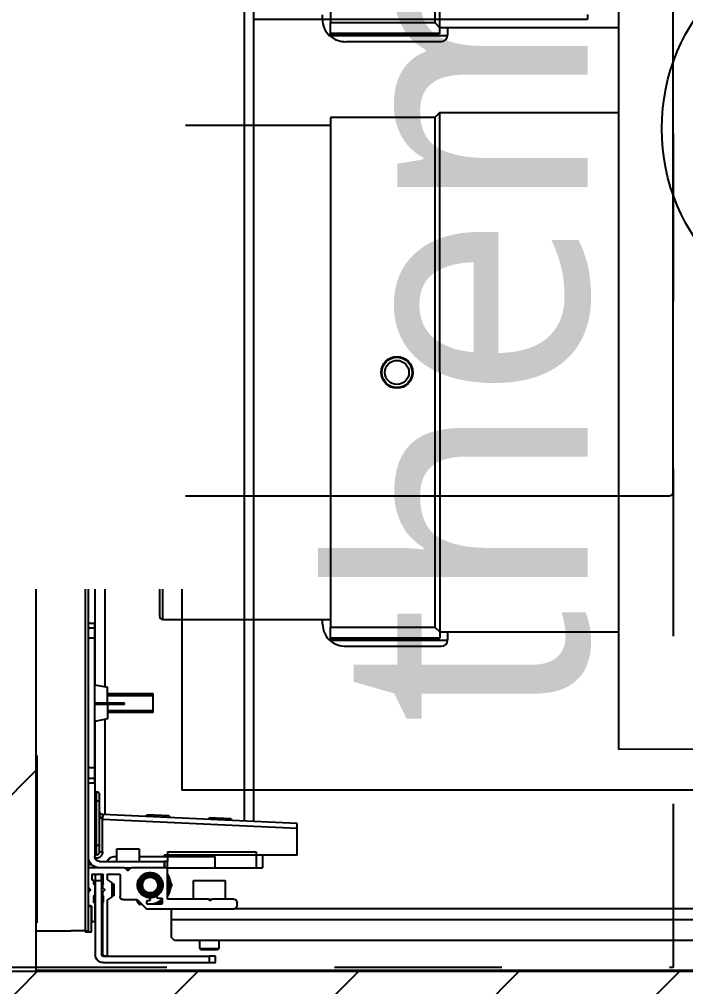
# Model space of a CAD drawing. Header units: centimetres. Extents: x 2191 to 12545, y -680 to 18662.
# Drawn here: x 9705.61 to 9726.66, y 4299.82 to 4330.38 of the extents above; entities that cross this region are included whole.
import ezdxf

# ---------------------------------------------------------------- set-up
doc = ezdxf.new("R2010")
doc.units = ezdxf.units.CM
doc.linetypes.add('Style de ligne -1', pattern=[0.41664, 0.20828, -0.20836])
doc.linetypes.add('VW-01', pattern=[0.41656, 0.20828, -0.20828])
for name, color, linetype in [('B Aménagement intérieur', 252, 'Continuous'), ('B Faux plafonds', 252, 'Continuous'), ('B Faux plafonds_Hatch', 252, 'Continuous'), ('B GÈnÈral_Hatch', 252, 'Continuous'), ('B Général', 252, 'Continuous'), ('C ANNOTATIONS-prestations', 252, 'Continuous'), ('MTI900_Alu', 252, 'Continuous'), ('prlm-CHAUFF', 4, 'Continuous'), ('prlm-VMC', 93, 'Continuous')]:
    doc.layers.add(name, color=color, linetype=linetype)
doc.styles.add('prlm-chauff', font='trebucbi.ttf', dxfattribs={"height": 18})
doc.styles.add('prlm-vmc', font='pala.ttf', dxfattribs={"height": 14})

# ---------------------------------------------------------------- blocks, each defined once
blk = doc.blocks.new('B 70.200_wc-2')
at = {"layer": 'B Général', "linetype": 'Continuous'}
for p, q in [((-25, -20.1), (-25, 0)), ((-24.9, 0.1), (24.9, 0.1))]:
    blk.add_line(p, q, dxfattribs=at)
at = {"layer": 'B Général', "linetype": 'Continuous', "flags": 128}
blk.add_lwpolyline([(-25, -20.1), (-24.9, -20.6), (-24.75, -20.9), (-24.55, -21.2), (-24.3, -21.45), (-23.9, -21.7), (-23.4, -21.85), (-23.15, -21.9), (23.25, -21.9), (23.55, -21.85), (23.9, -21.7), (24.2, -21.5), (24.45, -21.3), (24.65, -21.05), (24.8, -20.75), (24.9, -20.5), (24.95, -20.3), (25, -20.1)], dxfattribs=at)
at = {"layer": 'B Général', "linetype": 'Continuous'}
blk.add_arc((-24.9, 0), 0.1, 90, 180, dxfattribs=at)
blk = doc.blocks.new('B 70.Groupe-2-1')
at = {"layer": 'B Général', "linetype": 'Style de ligne -1', "ltscale": 25.4, "flags": 128}
blk.add_lwpolyline([(-35.4, 7.6), (35.6, 7.6), (35.6, -32.4), (-35.4, -32.4)], close=True, dxfattribs=at)
at = {"layer": 'B Général', "xscale": -1, "rotation": 270}
blk.add_blockref('B 70.200_wc-2', (35.5, 7.5), dxfattribs=at)
blk = doc.blocks.new('B 70.WC-plan-PMR')
at = {"layer": 'B Général'}
blk.add_blockref('B 70.Groupe-2-1', (0, 0), dxfattribs=at)
blk = doc.blocks.new('B 70.T2 S105 (2D)')
at = {"layer": 'B Faux plafonds_Hatch', "linetype": 'Continuous'}
h = blk.add_hatch(dxfattribs=at)
h.set_pattern_fill('F_P__SOFFITE', color=256, style=0, pattern_type=2)
h.set_pattern_definition([(45, (0, 0.2205), (-3.52778, 3.30729), [])])
h.paths.add_polyline_path([(131.913, -198.441), (278.41, -198.441), (278.41, -291.441), (11.734, -291.53), (11.734, -291.524), (4.579, -291.524), (4.579, -224.523), (-60.421, -224.523), (-60.421, -134.523), (4.594, -134.523), (4.594, -27.466), (131.734, -27.466)])
at = {"layer": 'B Faux plafonds', "linetype": 'VW-01', "ltscale": 25.4, "flags": 128}
blk.add_lwpolyline([(131.913, -198.441), (278.41, -198.441), (278.41, -291.441), (11.734, -291.53), (11.734, -291.524), (4.579, -291.524), (4.579, -224.523), (-60.421, -224.523), (-60.421, -134.523), (4.594, -134.523), (4.594, -27.466), (131.734, -27.466)], close=True, dxfattribs=at)
at = {"layer": 'B Général'}
blk.add_blockref('B 70.WC-plan-PMR', (262.91, -259.013), dxfattribs=at)
blk = doc.blocks.new('B 70.G 100_80')
at = {"layer": 'B Général', "linetype": 'Continuous'}
blk.add_line((48.52, 43.75), (48.52, -43.75), dxfattribs=at)
at = {"layer": 'B Général', "linetype": 'Continuous', "flags": 128}
blk.add_lwpolyline([(9.5, -45), (9.5, 45), (48.52, 45), (48.52, -45)], close=True, dxfattribs=at)
at = {"layer": 'C ANNOTATIONS-prestations'}
for p, q in [((43.05, 44.75), (42.85, 44.75)), ((42.85, 44.75), (42.85, 44.55)), ((46.4, 44.75), (43.05, 44.75)), ((43.05, 44.55), (43.05, 44.75)), ((42.75, 44.3), (42.8, 44.35)), ((42.8, 44.35), (43.3, 44.35)), ((42.85, 44.55), (43.05, 44.55)), ((46.4, 44.55), (43.05, 44.55)), ((43.3, 44.35), (43.35, 44.3)), ((46.27, 44.52), (46.27, 42.791)), ((46.32, 44.55), (46.3, 44.55)), ((46.42, 42.855), (46.42, 44.45)), ((46.45, 42.15), (46.45, 44.5)), ((46.65, 42.15), (46.65, 44.5)), ((13.65, 44.05), (44.15, 44.05)), ((43.35, 44.3), (42.75, 44.3)), ((42.75, 44.05), (42.75, 44.3)), ((43.35, 44.3), (43.35, 44.05)), ((44.15, 44.05), (44.25, 43.95)), ((44.25, 43.4), (44.25, 43.95)), ((46.97, 43.78), (46.77, 43.78)), ((46.77, 43.78), (46.77, 42.98)), ((46.87, 43.75), (46.87, -43.75)), ((46.97, 43.75), (46.87, 43.75)), ((46.97, 43.75), (46.97, 43.78)), ((46.97, -43.75), (46.97, 43.75)), ((46.97, 43.75), (47.42, 43.75)), ((48.52, 43.75), (47.42, 43.75)), ((13.55, 43.4), (44.25, 43.4)), ((44.25, 43.05), (44.25, 43.4)), ((46.65, 43.42), (46.65, 42.885)), ((46.74, 43.45), (46.68, 43.45)), ((46.77, 42.98), (46.77, 43.42)), ((15.5, 43.05), (42.27, 43.05)), ((42.17, 42.95), (42.17, 42.85)), ((45.028, 43.05), (42.27, 43.05)), ((44.566, 42.9), (44.54, 42.854)), ((44.54, 42.74), (44.54, 42.87)), ((44.57, 42.9), (44.99, 42.9)), ((44.99, 42.79), (44.95, 42.79)), ((45.02, 42.87), (45.02, 42.82)), ((45.321, 42.769), (45.049, 43.041)), ((45.27, 42.906), (45.184, 42.906)), ((45.328, 42.806), (45.27, 42.906)), ((46.4, 42.653), (46.4, 42.827)), ((46.7, 42.826), (46.7, 42.654)), ((46.77, 42.98), (46.87, 42.98)), ((46.84, 42.95), (46.8, 42.95)), ((42.27, 42.75), (42.958, 42.75)), ((42.55, 42.15), (42.55, 42.75)), ((43.082, 42.75), (42.958, 42.75)), ((42.979, 42.759), (42.999, 42.779)), ((43.041, 42.779), (43.061, 42.759)), ((43.082, 42.75), (44.34, 42.75)), ((43.55, 42.75), (43.55, 42.15)), ((44.37, 42.72), (44.37, 41.78)), ((44.68, 42.71), (44.57, 42.71)), ((44.71, 42.657), (44.71, 42.68)), ((44.92, 42.76), (44.92, 42.729)), ((45.77, 42.76), (45.342, 42.76)), ((45.87, 41.98), (45.87, 42.66)), ((46.07, 42.63), (46.09, 42.65)), ((46.07, 42.27), (46.07, 42.63)), ((46.07, 42.607), (46.12, 42.607)), ((46.09, 42.25), (46.09, 42.65)), ((46.09, 42.65), (46.12, 42.65)), ((46.12, 42.654), (46.12, 42.246)), ((46.257, 42.766), (46.133, 42.679)), ((46.371, 42.471), (46.42, 42.521)), ((46.4, 42.65), (46.45, 42.65)), ((46.4, 42.607), (46.45, 42.607)), ((46.42, 42.521), (46.42, 42.625)), ((46.65, 42.595), (46.65, 42.31)), ((46.661, 42.651), (46.7, 42.69)), ((46.661, 42.618), (46.661, 42.651)), ((46.821, 42.471), (46.87, 42.521)), ((46.835, 42.414), (46.835, 42.486)), ((44.278, 42.4), (44.22, 42.3)), ((44.22, 42.3), (44.278, 42.2)), ((46.07, 42.293), (46.12, 42.293)), ((46.09, 42.25), (46.07, 42.27)), ((46.12, 42.25), (46.09, 42.25)), ((46.133, 42.221), (46.257, 42.134)), ((46.42, 42.379), (46.371, 42.429)), ((46.4, 42.293), (46.45, 42.293)), ((46.4, 42.252), (46.4, 41.98)), ((46.45, 42.25), (46.4, 42.25)), ((46.42, 42.28), (46.42, 42.379)), ((46.661, 42.25), (46.661, 42.287)), ((46.7, 42.21), (46.661, 42.25)), ((46.7, 42.251), (46.7, 42.15)), ((46.87, 42.379), (46.821, 42.429)), ((43.55, 42.15), (42.55, 42.15)), ((45.114, 41.95), (44.726, 41.95)), ((46.24, 41.95), (45.9, 41.95)), ((46.27, 42.109), (46.27, 41.98)), ((46.72, 41.95), (46.43, 41.95)), ((46.65, 42.15), (46.45, 42.15)), ((46.45, 42.15), (46.45, 41.95)), ((46.65, 41.95), (46.65, 42.15)), ((46.7, 42.15), (46.72, 42.15)), ((46.75, 42.12), (46.75, 41.98)), ((41.57, 41.75), (41.37, 41.75)), ((41.37, 41.354), (41.37, 41.75)), ((42.87, 41.75), (41.57, 41.75)), ((41.57, 41.25), (41.57, 41.75)), ((44.37, 41.75), (42.87, 41.75)), ((42.87, 41.4), (42.87, 41.75)), ((44.4, 41.75), (44.37, 41.75)), ((44.37, 41.75), (44.37, 41.55)), ((44.4, 41.75), (45.508, 41.75)), ((44.47, 41.55), (44.47, 41.75)), ((45.732, 41.75), (45.508, 41.75)), ((45.529, 41.759), (45.599, 41.829)), ((45.641, 41.829), (45.711, 41.759)), ((45.732, 41.75), (46.84, 41.75)), ((46.87, 41.65), (46.765, 41.65)), ((46.87, 41.75), (46.84, 41.75)), ((40.27, 41.351), (44.47, 41.36)), ((40.27, 41.351), (40.27, 40.5)), ((44.37, 41.4), (42.87, 41.4)), ((44.37, 41.4), (44.37, 41.55)), ((44.37, 41.55), (44.47, 41.55)), ((44.37, 41.25), (44.37, 41.4)), ((45.27, 41.4), (44.37, 41.4)), ((46.52, 41.55), (44.47, 41.55)), ((44.47, 41.36), (44.472, 41.4)), ((45.27, 41.15), (45.27, 41.55)), ((45.97, 41.55), (45.97, 41.15)), ((46.067, 41.4), (45.97, 41.4)), ((46.67, 41.35), (46.62, 41.35)), ((46.62, 41.05), (46.62, 41.35)), ((46.67, 39.067), (46.67, 41.4)), ((44.37, 41.25), (41.57, 41.25)), ((45.97, 41.15), (45.27, 41.15)), ((46.42, 41.25), (46.42, 40.221)), ((46.52, 41.25), (46.42, 41.25)), ((46.52, 41.25), (46.52, 41.05)), ((46.52, 41.05), (46.52, 39.65)), ((46.52, 41.05), (46.62, 41.05)), ((46.62, 41.05), (46.67, 41.05)), ((46.62, 39.65), (46.62, 41.05)), ((46.42, 40.221), (40.27, 40.5)), ((40.27, 40.5), (40.27, 40.35)), ((40.27, 40.35), (46.413, 40.071)), ((41.65, 2.775), (41.65, 40.287)), ((41.95, 2.775), (41.95, 40.274)), ((42.354, 40.205), (42.357, 40.255)), ((42.354, 40.205), (43.056, 40.173)), ((43.058, 40.223), (43.056, 40.173)), ((44.316, 40.116), (44.319, 40.166)), ((44.316, 40.116), (45.018, 40.084)), ((45.02, 40.134), (45.018, 40.084)), ((46.35, 37.066), (46.35, 40.074)), ((46.413, 40.071), (46.42, 40.221)), ((46.413, 40.071), (46.425, 40.07)), ((46.425, 40.22), (46.42, 40.221)), ((46.52, 39.65), (46.52, 39.45)), ((46.52, 39.65), (46.62, 39.65)), ((46.67, 39.65), (46.62, 39.65)), ((46.62, 39.35), (46.62, 39.65)), ((46.62, 39.35), (46.67, 39.35)), ((46.65, 39.35), (46.65, 37.126)), ((46.87, 39.067), (46.67, 39.067)), ((46.67, 39.067), (46.67, 38.932)), ((46.67, 38.932), (46.67, 38.6)), ((46.67, 38.932), (46.87, 38.932)), ((46.67, 38.6), (46.67, 34.5)), ((46.67, 38.6), (46.87, 38.6)), ((46.27, 37.05), (46.67, 37.13)), ((46.27, 36.6), (46.27, 37.05)), ((44.82, 36.85), (44.82, 36.25)), ((44.82, 36.85), (46.27, 36.85)), ((46.27, 36.789), (44.82, 36.789)), ((45.725, 36.6), (45.725, 36.55)), ((45.725, 36.6), (45.861, 36.6)), ((45.725, 36.55), (45.861, 36.55)), ((45.861, 36.6), (45.861, 36.55)), ((45.861, 36.6), (46.67, 36.6)), ((45.861, 36.55), (46.67, 36.55)), ((46.27, 36.55), (46.27, 36.05)), ((46.27, 36.311), (44.82, 36.311)), ((46.27, 36.25), (44.82, 36.25)), ((46.67, 35.97), (46.27, 36.05)), ((46.35, 2.6), (46.35, 36.034)), ((46.65, 35.974), (46.65, 2.5)), ((46.67, 34.5), (46.87, 34.5)), ((46.67, 34.5), (46.67, 34.168)), ((46.87, 34.168), (46.67, 34.168)), ((46.67, 34.168), (46.67, 34.033)), ((46.67, 31.85), (46.67, 34.033)), ((46.67, 34.033), (46.87, 34.033)), ((46.67, 31.85), (46.67, 31.75)), ((46.87, 31.85), (46.67, 31.85)), ((46.67, 31.75), (46.87, 31.75)), ((46.85, 31.75), (46.85, 2.433)), ((31.1, 14.95), (41.65, 14.95))]:
    blk.add_line(p, q, dxfattribs=at)
at = {"layer": 'C ANNOTATIONS-prestations', "flags": 128}
for points in [[(46.4, 44.75, -0.198912), (46.577, 44.677, -0.198912), (46.65, 44.5)], [(46.27, 44.52, -0.198912), (46.279, 44.541, -0.198912), (46.3, 44.55)], [(46.32, 44.55, -0.198912), (46.391, 44.521, -0.198912), (46.42, 44.45)], [(46.4, 44.55, -0.198912), (46.435, 44.535, -0.198912), (46.45, 44.5)], [(46.65, 43.42, -0.198912), (46.659, 43.441, -0.198912), (46.68, 43.45)], [(46.74, 43.45, -0.198912), (46.761, 43.441, -0.198912), (46.77, 43.42)], [(42.17, 42.95, -0.198912), (42.199, 43.021, -0.198912), (42.27, 43.05)], [(42.27, 42.75, -0.198912), (42.199, 42.779, -0.198912), (42.17, 42.85)], [(42.999, 42.779, -0.198912), (43.02, 42.788, -0.198912), (43.041, 42.779)], [(44.54, 42.87, -0.198912), (44.549, 42.891, -0.198912), (44.57, 42.9)], [(44.54, 42.764, -0.104675), (44.761, 42.879, -0.104675), (45.009, 42.893)], [(44.54, 42.827, -0.02871), (44.603, 42.867, -0.02871), (44.67, 42.9)], [(44.92, 42.76, -0.198912), (44.929, 42.781, -0.198912), (44.95, 42.79)], [(44.99, 42.9, -0.198912), (45.011, 42.891, -0.198912), (45.02, 42.87)], [(45.02, 42.82, -0.198912), (45.011, 42.799, -0.198912), (44.99, 42.79)], [(45.028, 43.05, -0.098491), (45.039, 43.048, -0.098491), (45.049, 43.041)], [(45.207, 42.883, -0.041018), (45.298, 42.829, -0.041018), (45.379, 42.76)], [(46.27, 42.791, -0.120588), (46.267, 42.777, -0.120588), (46.257, 42.766)], [(46.4, 42.827, -0.155096), (46.406, 42.844, -0.155096), (46.42, 42.855)], [(46.675, 42.855, -0.17724), (46.657, 42.866, -0.17724), (46.65, 42.885)], [(46.675, 42.855, -0.17724), (46.693, 42.845, -0.17724), (46.7, 42.826)], [(46.8, 42.95, -0.198912), (46.779, 42.959, -0.198912), (46.77, 42.98)], [(46.84, 42.95, -0.198912), (46.861, 42.941, -0.198912), (46.87, 42.92)], [(42.979, 42.759, -0.098491), (42.969, 42.752, -0.098491), (42.958, 42.75)], [(43.082, 42.75, -0.098491), (43.071, 42.752, -0.098491), (43.061, 42.759)], [(44.37, 41.954, -0.14145), (44.27, 42.3, -0.14145), (44.37, 42.646)], [(44.37, 42.06, -0.103148), (44.32, 42.3, -0.103148), (44.37, 42.54)], [(44.34, 42.75, -0.198912), (44.361, 42.741, -0.198912), (44.37, 42.72)], [(44.948, 42.699, -0.366532), (45.318, 42.338, -0.366532), (45.023, 41.914, -0.366532), (44.556, 42.135, -0.366532), (44.697, 42.632)], [(44.57, 42.71, -0.198912), (44.549, 42.719, -0.198912), (44.54, 42.74)], [(44.68, 42.71, -0.198912), (44.701, 42.701, -0.198912), (44.71, 42.68)], [(44.697, 42.632, -0.082935), (44.817, 42.687, -0.082935), (44.948, 42.699)], [(44.71, 42.657, -0.122946), (44.706, 42.643, -0.122946), (44.697, 42.632)], [(44.948, 42.699, -0.189855), (44.928, 42.709, -0.189855), (44.92, 42.729)], [(45.342, 42.76, -0.098491), (45.331, 42.762, -0.098491), (45.321, 42.769)], [(45.77, 42.76, -0.198912), (45.841, 42.731, -0.198912), (45.87, 42.66)], [(46.12, 42.654, -0.120588), (46.123, 42.668, -0.120588), (46.133, 42.679)], [(46.42, 42.625, -0.155096), (46.406, 42.636, -0.155096), (46.4, 42.653)], [(46.661, 42.651, -0.013224), (46.655, 42.65, -0.013224), (46.65, 42.65)], [(46.65, 42.595, -0.17724), (46.657, 42.614, -0.17724), (46.675, 42.625)], [(46.7, 42.654, -0.17724), (46.693, 42.635, -0.17724), (46.675, 42.625)], [(46.133, 42.221, -0.120588), (46.123, 42.232, -0.120588), (46.12, 42.246)], [(46.371, 42.429, -0.198912), (46.362, 42.45, -0.198912), (46.371, 42.471)], [(46.4, 42.252, -0.155096), (46.406, 42.269, -0.155096), (46.42, 42.28)], [(46.675, 42.28, -0.17724), (46.657, 42.291, -0.17724), (46.65, 42.31)], [(46.65, 42.25, -0.013224), (46.655, 42.25, -0.013224), (46.661, 42.25)], [(46.675, 42.28, -0.17724), (46.693, 42.27, -0.17724), (46.7, 42.251)], [(46.821, 42.429, -0.198912), (46.812, 42.45, -0.198912), (46.821, 42.471)], [(45.9, 41.95, -0.198912), (45.879, 41.959, -0.198912), (45.87, 41.98)], [(46.27, 41.98, -0.198912), (46.261, 41.959, -0.198912), (46.24, 41.95)], [(46.257, 42.134, -0.120588), (46.267, 42.123, -0.120588), (46.27, 42.109)], [(46.43, 41.95, -0.198912), (46.409, 41.959, -0.198912), (46.4, 41.98)], [(46.72, 42.15, -0.198912), (46.741, 42.141, -0.198912), (46.75, 42.12)], [(46.75, 41.98, -0.198912), (46.741, 41.959, -0.198912), (46.72, 41.95)], [(44.4, 41.75, -0.198912), (44.379, 41.759, -0.198912), (44.37, 41.78)], [(45.529, 41.759, -0.098491), (45.519, 41.752, -0.098491), (45.508, 41.75)], [(45.599, 41.829, -0.198912), (45.62, 41.838, -0.198912), (45.641, 41.829)], [(45.732, 41.75, -0.098491), (45.721, 41.752, -0.098491), (45.711, 41.759)], [(46.52, 41.75, -0.198912), (46.767, 41.648, -0.198912), (46.87, 41.4)], [(46.87, 41.78, -0.198912), (46.861, 41.759, -0.198912), (46.84, 41.75)], [(46.22, 41.472, -0.109774), (46.151, 41.419, -0.109774), (46.067, 41.4)], [(46.22, 41.472, -0.028434), (46.259, 41.513, -0.028434), (46.302, 41.55)], [(46.42, 41.25, -0.227222), (46.495, 41.406, -0.227222), (46.663, 41.445)], [(46.52, 41.55, -0.198912), (46.626, 41.506, -0.198912), (46.67, 41.4)], [(46.52, 41.25, -0.198912), (46.549, 41.321, -0.198912), (46.62, 41.35)], [(46.425, 40.07, -0.193016), (46.492, 40.04, -0.193016), (46.52, 39.97)], [(46.62, 39.35, -0.198912), (46.549, 39.379, -0.198912), (46.52, 39.45)]]:
    blk.add_lwpolyline(points, format="xyb", dxfattribs=at)
at = {"layer": 'C ANNOTATIONS-prestations'}
for radius in [0.35, 0.3, 0.25]:
    blk.add_circle((44.92, 42.3), radius, dxfattribs=at)
for points, knots in [([(46.425, 40.07), (46.424, 40.07), (46.424, 40.071), (46.424, 40.072), (46.423, 40.074), (46.422, 40.083), (46.422, 40.103), (46.422, 40.13), (46.423, 40.182), (46.424, 40.218), (46.424, 40.219), (46.425, 40.22)], [0, 0, 0, 1, 2, 3, 4, 5, 6, 7, 8, 8, 9, 9, 9]), ([(46.425, 40.22), (46.425, 40.22), (46.437, 40.218), (46.454, 40.206), (46.467, 40.191), (46.48, 40.171), (46.491, 40.146), (46.501, 40.117), (46.513, 40.068), (46.52, 40.004), (46.52, 39.975), (46.52, 39.972), (46.52, 39.97)], [0, 0, 0, 1, 2, 3, 4, 5, 6, 7, 8, 9, 9, 10, 10, 10])]:
    blk.add_open_spline(points, degree=2, knots=knots, dxfattribs=at)
blk = doc.blocks.new('xi.thema+')
at = {"layer": 'prlm-CHAUFF', "color": 0}
blk.add_lwpolyline([(-20.9, 0), (-20.9, 34.4), (20.9, 34.4), (20.9, 0)], close=True, dxfattribs=at)
blk.add_circle((0, 13), 6.25, dxfattribs=at)
at = {"layer": 'prlm-CHAUFF', "color": 0, "insert": (0, 25.539), "char_height": 8, "width": 7.19706, "attachment_point": 5, "style": 'prlm-chauff'}
blk.add_mtext('thema+', dxfattribs=at)
blk = doc.blocks.new('B 70.MTI900_Alu_390')
at = {"layer": 'MTI900_Alu', "color": 1, "linetype": 'Continuous'}
for p, q in [((-4.405, -0.415), (-4.405, -3.465)), ((-4.34, -0.405), (-4.34, -3.475)), ((-4.305, -0.6), (-4.305, -3.277)), ((-1.495, -2.16), (-1.495, -3.215)), ((-1.48, -2.16), (-1.495, -2.16)), ((-4.1351, -3.077), (-4.136, -3.497)), ((-4.1351, -3.077), (-4.05, -3.077)), ((-4.0221, -3.692), (-4.05, -3.077)), ((-4.05, -3.077), (-4.035, -3.077)), ((-4.035, -3.077), (-4.0071, -3.6913)), ((-4.175, -3.207), (-4.175, -3.187)), ((-4.1353, -3.187), (-4.175, -3.187)), ((-4.175, -3.337), (-4.175, -3.207)), ((-4.125, -3.207), (-4.175, -3.207)), ((-4.125, -3.487), (-4.125, -3.207)), ((-0.2775, -3.215), (-4.0287, -3.215)), ((-4.295, -3.267), (-4.285, -3.267)), ((-0.2775, -3.245), (-4.0274, -3.245)), ((-4.305, -3.5528), (-4.305, -3.277)), ((-4.275, -3.277), (-4.275, -3.3458)), ((-4.0205, -3.2854), (-4.0255, -3.2857)), ((-4.0205, -3.2854), (-4.0173, -3.3556)), ((-4.43, -3.325), (-4.435, -3.33)), ((-4.435, -3.33), (-4.435, -3.38)), ((-4.43, -3.385), (-4.43, -3.325)), ((-4.405, -3.325), (-4.43, -3.325)), ((-4.215, -3.305), (-4.275, -3.305)), ((-4.215, -3.405), (-4.215, -3.305)), ((-4.475, -3.355), (-4.475, -3.335)), ((-4.475, -3.335), (-4.455, -3.335)), ((-4.475, -3.69), (-4.475, -3.355)), ((-4.455, -3.355), (-4.475, -3.355)), ((-4.455, -3.335), (-4.455, -3.355)), ((-4.455, -3.69), (-4.455, -3.355)), ((-4.2759, -3.3479), (-4.2779, -3.3499)), ((-4.2779, -3.3541), (-4.2759, -3.3561)), ((-4.275, -3.3582), (-4.275, -3.3458)), ((-4.275, -3.3582), (-4.275, -3.484)), ((-4.175, -3.487), (-4.175, -3.337)), ((-4.14, -3.337), (-4.175, -3.337)), ((-4.14, -3.487), (-4.14, -3.337)), ((-4.0223, -3.3558), (-4.0173, -3.3556)), ((-4.435, -3.38), (-4.43, -3.385)), ((-4.43, -3.385), (-4.405, -3.385)), ((-4.275, -3.405), (-4.215, -3.405)), ((-4.405, -3.465), (-4.395, -3.475)), ((-4.34, -3.475), (-4.395, -3.475)), ((-4.305, -3.475), (-4.34, -3.475)), ((-4.24, -3.4778), (-4.23, -3.472)), ((-4.23, -3.472), (-4.22, -3.4778)), ((-4.0116, -3.4816), (-4.0166, -3.4819)), ((-4.0116, -3.4816), (-4.0084, -3.5518)), ((-4.29, -3.5066), (-4.2854, -3.504)), ((-4.29, -3.507), (-4.29, -3.549)), ((-4.274, -3.504), (-4.287, -3.504)), ((-4.272, -3.487), (-4.178, -3.487)), ((-4.271, -3.518), (-4.271, -3.507)), ((-4.175, -3.49), (-4.175, -3.487)), ((-4.175, -3.487), (-4.155, -3.487)), ((-4.175, -3.49), (-4.175, -3.6008)), ((-4.155, -3.497), (-4.175, -3.497)), ((-4.14, -3.487), (-4.155, -3.487)), ((-4.155, -3.487), (-4.155, -3.497)), ((-4.155, -3.702), (-4.155, -3.497)), ((-4.125, -3.487), (-4.14, -3.487)), ((-4.14, -3.577), (-4.14, -3.487)), ((-4.136, -3.497), (-4.14, -3.4972)), ((-4.276, -3.542), (-4.2729, -3.542)), ((-4.2657, -3.521), (-4.268, -3.521)), ((-4.195, -3.5614), (-4.195, -3.5226)), ((-3.685, -3.532), (-3.625, -3.532)), ((-3.685, -3.532), (-3.685, -3.677)), ((-3.6789, -3.677), (-3.6789, -3.532)), ((-3.6311, -3.677), (-3.6311, -3.532)), ((-3.625, -3.677), (-3.625, -3.532)), ((-4.2769, -3.5821), (-4.3041, -3.5549)), ((-4.2906, -3.577), (-4.2906, -3.5684)), ((-4.287, -3.552), (-4.282, -3.552)), ((-4.279, -3.549), (-4.279, -3.545)), ((-4.0134, -3.552), (-4.0084, -3.5518)), ((-4.2806, -3.5828), (-4.2906, -3.577)), ((-4.276, -3.627), (-4.276, -3.5842)), ((-4.1759, -3.6029), (-4.1829, -3.6099)), ((-4.175, -3.6232), (-4.175, -3.6008)), ((-4.115, -3.577), (-4.155, -3.577)), ((-4.115, -3.647), (-4.115, -3.577)), ((-4.1829, -3.6141), (-4.1759, -3.6211)), ((-4.175, -3.6232), (-4.175, -3.734)), ((-3.66, -3.6225), (-3.655, -3.6225)), ((-3.66, -3.6225), (-3.66, -3.6361)), ((-3.66, -3.6361), (-3.655, -3.6361)), ((-3.66, -3.6361), (-3.66, -3.717)), ((-3.655, -3.6225), (-3.655, -3.6361)), ((-3.655, -3.6361), (-3.655, -3.717)), ((-4.2766, -3.6757), (-4.2679, -3.6633)), ((-4.198, -3.637), (-4.266, -3.637)), ((-4.2654, -3.662), (-4.2246, -3.662)), ((-4.263, -3.657), (-4.265, -3.659)), ((-4.225, -3.659), (-4.265, -3.659)), ((-4.265, -3.659), (-4.265, -3.662)), ((-4.227, -3.657), (-4.263, -3.657)), ((-4.2607, -3.657), (-4.2607, -3.662)), ((-4.2293, -3.657), (-4.2293, -3.662)), ((-4.225, -3.659), (-4.227, -3.657)), ((-4.225, -3.662), (-4.225, -3.659)), ((-4.2221, -3.6633), (-4.2134, -3.6757)), ((-4.195, -3.674), (-4.195, -3.64)), ((-4.155, -3.647), (-4.115, -3.647)), ((-4.14, -3.6567), (-4.14, -3.647)), ((-4.455, -3.682), (-4.455, -3.68)), ((-4.452, -3.677), (-4.2791, -3.677)), ((-4.215, -3.695), (-4.45, -3.695)), ((-4.2855, -3.692), (-4.445, -3.692)), ((-4.2653, -3.69), (-4.2827, -3.69)), ((-4.265, -3.69), (-4.265, -3.695)), ((-4.2521, -3.692), (-4.2625, -3.692)), ((-4.2607, -3.69), (-4.2607, -3.695)), ((-4.2471, -3.6871), (-4.2521, -3.692)), ((-4.2379, -3.692), (-4.2429, -3.6871)), ((-4.228, -3.692), (-4.2379, -3.692)), ((-4.2293, -3.69), (-4.2293, -3.695)), ((-4.2252, -3.69), (-4.198, -3.69)), ((-4.225, -3.695), (-4.225, -3.69)), ((-4.215, -3.715), (-4.215, -3.695)), ((-4.215, -3.695), (-4.195, -3.695)), ((-4.2109, -3.677), (-4.198, -3.677)), ((-4.195, -3.722), (-4.195, -3.693)), ((-4.125, -3.692), (-4.0221, -3.692)), ((-4.125, -3.702), (-4.125, -3.692)), ((-4.0071, -3.6913), (-4.0221, -3.692)), ((-4.022, -3.6925), (-4.0221, -3.692)), ((-3.7066, -3.685), (-4.0074, -3.685)), ((-4.0071, -3.6913), (-4.007, -3.6925)), ((-3.705, -3.677), (-3.713, -3.717)), ((-3.66, -3.677), (-3.705, -3.677)), ((-3.655, -3.677), (-3.605, -3.677)), ((-3.597, -3.717), (-3.605, -3.677)), ((-0.26, -3.685), (-3.6034, -3.685)), ((-4.215, -3.715), (-4.45, -3.715)), ((-4.378, -3.747), (-4.378, -3.727)), ((-4.378, -3.727), (-4.298, -3.727)), ((-4.345, -3.724), (-4.345, -3.718)), ((-4.342, -3.715), (-4.2885, -3.715)), ((-4.298, -3.727), (-4.342, -3.727)), ((-4.298, -3.727), (-4.298, -3.737)), ((-4.2826, -3.72), (-4.2654, -3.72)), ((-4.2651, -3.7161), (-4.269, -3.72)), ((-4.2618, -3.7161), (-4.2651, -3.7161)), ((-4.2595, -3.715), (-4.231, -3.715)), ((-4.2249, -3.7161), (-4.2287, -3.7161)), ((-4.2251, -3.72), (-4.215, -3.72)), ((-4.221, -3.72), (-4.2249, -3.7161)), ((-4.195, -3.715), (-4.215, -3.715)), ((-4.215, -3.72), (-4.215, -3.722)), ((-4.212, -3.725), (-4.198, -3.725)), ((-4.165, -3.737), (-4.165, -3.7265)), ((-3.9067, -3.717), (-4.14, -3.717)), ((-4.135, -3.717), (-4.135, -3.712)), ((-4.105, -3.712), (-4.135, -3.712)), ((-4.125, -3.702), (-4.105, -3.702)), ((-4.105, -3.702), (-3.965, -3.702)), ((-4.105, -3.702), (-4.105, -3.712)), ((-4.105, -3.712), (-4.105, -3.717)), ((-3.965, -3.712), (-4.105, -3.712)), ((-3.965, -3.702), (-3.945, -3.702)), ((-3.965, -3.702), (-3.965, -3.712)), ((-3.965, -3.717), (-3.965, -3.712)), ((-3.935, -3.712), (-3.965, -3.712)), ((-3.935, -3.712), (-3.935, -3.717)), ((-3.935, -3.715), (-3.7126, -3.715)), ((-3.9067, -3.737), (-3.9067, -3.717)), ((-3.9067, -3.717), (-3.8932, -3.717)), ((-3.8932, -3.717), (-3.86, -3.717)), ((-3.8932, -3.717), (-3.8932, -3.737)), ((-3.86, -3.717), (-3.45, -3.717)), ((-3.86, -3.717), (-3.86, -3.737)), ((-3.5974, -3.715), (-0.25, -3.715)), ((-3.45, -3.717), (-3.45, -3.737)), ((-3.45, -3.717), (-3.4168, -3.717)), ((-3.4168, -3.737), (-3.4168, -3.717)), ((-3.4168, -3.717), (-3.4033, -3.717)), ((-3.185, -3.717), (-3.4033, -3.717)), ((-3.4033, -3.717), (-3.4033, -3.737)), ((-3.185, -3.717), (-3.175, -3.717)), ((-3.185, -3.737), (-3.185, -3.717)), ((-3.175, -3.717), (-3.175, -3.737)), ((-4.375, -3.747), (-4.378, -3.747)), ((-4.375, -3.737), (4.375, -3.737)), ((-4.375, -3.747), (-4.375, -3.737)), ((4.375, -3.747), (-4.375, -3.747)), ((-4.375, -3.747), (-4.375, -3.792)), ((-4.295, -3.734), (-4.295, -3.73)), ((-4.2471, -3.7321), (-4.2521, -3.737)), ((-4.2414, -3.7335), (-4.2486, -3.7335)), ((-4.2379, -3.737), (-4.2429, -3.7321)), ((-4.175, -3.737), (-4.175, -3.734)), ((-3.175, -3.735), (-0.2433, -3.735)), ((-4.375, -3.902), (-4.375, -3.792)), ((-4.375, -3.902), (4.375, -3.902))]:
    blk.add_line(p, q, dxfattribs=at)
for radius in [0.035, 0.03, 0.025]:
    blk.add_circle((-4.23, -3.542), radius, dxfattribs=at)
for centre, radius, start, end in [((-4.295, -3.277), 0.01, 90, 180), ((-4.285, -3.277), 0.01, 0, 90), ((-4.2758, -3.352), 0.003, 135, 225), ((-4.278, -3.3458), 0.003, 315, 0), ((-4.278, -3.3582), 0.003, 0, 45), ((-4.23, -3.542), 0.065, 57.7958, 122.2042), ((-4.23, -3.542), 0.06, 66.4435, 113.5565), ((-4.287, -3.507), 0.003, 90, 180), ((-4.23, -3.542), 0.06, 140.7035, 188.509), ((-4.23, -3.542), 0.065, 144.2242, 157.3801), ((-4.272, -3.484), 0.003, 180, 270), ((-4.274, -3.507), 0.003, 0, 90), ((-4.23, -3.542), 0.04, 184.0006, 146.0728), ((-4.178, -3.49), 0.003, 0, 90), ((-4.276, -3.545), 0.003, 90, 180), ((-4.2729, -3.545), 0.003, 4.0006, 90), ((-4.268, -3.518), 0.003, 180, 270), ((-4.23, -3.542), 0.04, 146.0728, 184.0006), ((-4.2657, -3.518), 0.003, 270, 326.0728), ((-4.302, -3.5528), 0.003, 180, 225), ((-4.287, -3.549), 0.003, 180, 270), ((-4.23, -3.542), 0.065, 206.162, 224.9525), ((-4.282, -3.549), 0.003, 270, 0), ((-4.279, -3.5842), 0.003, 0, 45), ((-4.178, -3.6008), 0.003, 315, 0), ((-4.266, -3.627), 0.01, 180, 270), ((-4.1808, -3.612), 0.003, 135, 225), ((-4.178, -3.6232), 0.003, 0, 45), ((-4.2654, -3.665), 0.003, 90, 145.008), ((-4.2246, -3.665), 0.003, 34.992, 90), ((-4.198, -3.64), 0.003, 0, 90), ((-4.16, -3.6567), 0.02, 309.8841, 0), ((-4.45, -3.69), 0.025, 180, 270), ((-4.452, -3.68), 0.003, 90, 180), ((-4.445, -3.682), 0.01, 180, 270), ((-4.45, -3.69), 0.005, 180, 270), ((-4.2827, -3.693), 0.003, 90, 160.5288), ((-4.2791, -3.674), 0.003, 270, 325.008), ((-4.2653, -3.693), 0.003, 19.4712, 90), ((-4.245, -3.6892), 0.003, 45, 135), ((-4.2252, -3.693), 0.003, 90, 160.5288), ((-4.2109, -3.674), 0.003, 214.992, 270), ((-4.198, -3.674), 0.003, 270, 0), ((-4.198, -3.693), 0.003, 0, 90), ((-4.1151, -3.7104), 0.05, 129.8841, 142.9139), ((-4.125, -3.712), 0.02, 90, 192.412), ((-3.997, -3.692), 0.01, 182.6026, 270), ((-4.342, -3.718), 0.003, 90, 180), ((-4.342, -3.724), 0.003, 180, 270), ((-4.298, -3.73), 0.003, 0, 90), ((-4.2885, -3.718), 0.003, 9.5941, 90), ((-4.2826, -3.717), 0.003, 189.5941, 270), ((-4.2654, -3.717), 0.003, 270, 350.4059), ((-4.275, -3.715), 0.01, 353.9388, 0), ((-4.2595, -3.718), 0.003, 90, 170.4059), ((-4.231, -3.718), 0.003, 9.5941, 90), ((-4.2251, -3.717), 0.003, 189.5941, 270), ((-4.215, -3.715), 0.01, 180, 186.0612), ((-4.212, -3.722), 0.003, 180, 270), ((-4.198, -3.722), 0.003, 270, 0), ((-4.14, -3.702), 0.035, 180, 270), ((-4.14, -3.702), 0.015, 180, 270), ((-4.125, -3.712), 0.01, 90, 180), ((-3.945, -3.712), 0.01, 0, 90), ((-4.292, -3.734), 0.003, 180, 270), ((-4.245, -3.7342), 0.003, 45, 135), ((-4.178, -3.734), 0.003, 270, 0)]:
    blk.add_arc(centre, radius, start, end, dxfattribs=at)
for centre, major_axis, ratio, start_param, end_param in [((-4.022, -3.6931), (0.015, 0.0007), 0.045361, 0, 1.568734), ((-3.997, -3.692), (0.025, 0), 0.4, 3.187016, 4.712389)]:
    blk.add_ellipse(centre, major_axis=major_axis, ratio=ratio, start_param=start_param, end_param=end_param, dxfattribs=at)
blk = doc.blocks.new('xi.uta-yzen-d')
at = {"layer": 'prlm-CHAUFF', "ltscale": 50}
for p, q in [((-36.4, 35.02), (-20.8, 35.02)), ((-36.4, 35.02), (-36.4, 29.72)), ((-20.9, 35.12), (-36.3, 35.12)), ((-20.8, 29.72), (-20.8, 35.02)), ((-36.55, 29.97), (-36.4, 29.97)), ((-17.45, 29.97), (-17.3, 29.97)), ((-37.056, 29.72), (-36.65, 29.72)), ((-37.056, 29.72), (-37.056, 26.02)), ((-37, 29.72), (-37, 26.27)), ((-36.98, 29.72), (-36.98, 26.27)), ((-20.55, 29.72), (-36.65, 29.72)), ((-36.65, 29.72), (-36.65, 26.42)), ((-20.55, 26.42), (-20.55, 29.72)), ((-17.956, 29.72), (-17.55, 29.72)), ((-17.956, 29.72), (-17.956, 26.02)), ((-17.9, 29.72), (-17.9, 26.27)), ((-17.88, 29.72), (-17.88, 26.27)), ((-1.45, 29.72), (-17.55, 29.72)), ((-17.55, 29.72), (-17.55, 26.42)), ((-37.25, 29.216), (-37.25, 26.22)), ((-18.15, 29.216), (-18.15, 26.22)), ((-37, 28.42), (-36.98, 28.42)), ((-17.9, 28.42), (-17.88, 28.42)), ((-36.98, 28.07), (-37, 28.07)), ((-17.88, 28.07), (-17.9, 28.07)), ((-37, 27.693), (-36.98, 27.693)), ((-17.9, 27.693), (-17.88, 27.693)), ((-36.98, 27.343), (-37, 27.343)), ((-37, 27.293), (-36.98, 27.293)), ((-17.88, 27.343), (-17.9, 27.343)), ((-17.9, 27.293), (-17.88, 27.293)), ((-36.98, 27.193), (-37, 27.193)), ((-17.88, 27.193), (-17.9, 27.193)), ((-36.65, 26.42), (-36.8, 26.27)), ((-20.55, 26.42), (-36.65, 26.42)), ((-20.4, 26.27), (-20.55, 26.42)), ((-17.55, 26.42), (-17.7, 26.27)), ((-1.45, 26.42), (-17.55, 26.42)), ((-36.8, 26.02), (-37.05, 26.02)), ((-36.98, 26.27), (-37, 26.27)), ((-36.8, 26.27), (-36.98, 26.27)), ((-20.4, 26.27), (-36.8, 26.27)), ((-36.8, 26.27), (-36.8, 20.62)), ((-20.4, 20.62), (-20.4, 26.27)), ((-17.7, 26.02), (-17.95, 26.02)), ((-17.88, 26.27), (-17.9, 26.27)), ((-17.7, 26.27), (-17.88, 26.27)), ((-1.3, 26.27), (-17.7, 26.27)), ((-17.7, 26.27), (-17.7, 20.62))]:
    blk.add_line(p, q, dxfattribs=at)
blk.add_lwpolyline([(-40.5, 20.62), (-40.5, 3.9), (40.5, 3.9), (40.5, 20.62)], close=True, dxfattribs=at)
for radius in [0.5, 0.48, 0.38]:
    blk.add_circle((-28.6, 27.62), radius, dxfattribs=at)
for centre, radius, start, end in [((-36.3, 35.02), 0.1, 90, 180), ((-20.9, 35.02), 0.1, 0, 90), ((-36.55, 29.27), 0.7, 90, 136.2731), ((-17.45, 29.27), 0.7, 90, 136.2731), ((-36.475, 29.24), 0.776, 138.5248, 181.7675), ((-17.375, 29.24), 0.776, 138.5248, 181.7675), ((-37.05, 26.22), 0.2, 180, 268.3239), ((-37.05, 26.22), 0.2, 268.3239, 270), ((-17.95, 26.22), 0.2, 180, 268.3239), ((-17.95, 26.22), 0.2, 268.3239, 270)]:
    blk.add_arc(centre, radius, start, end, dxfattribs=at)
for centre, major_axis, ratio, start_param, end_param in [((-36.55, 28.959), (-0.45, 0), 0.974723, 5.983927, 6.283185), ((-17.45, 28.959), (-0.45, 0), 0.974723, 5.983927, 6.283185), ((-36.55, 28.603), (-0.45, 0), 0.974723, 5.983927, 6.283185), ((-17.45, 28.603), (-0.45, 0), 0.974723, 5.983927, 6.283185), ((-35.75, 28.603), (-1.25, 0), 0.146694, 0, 0.179125), ((-16.65, 28.603), (-1.25, 0), 0.146694, 0, 0.179125)]:
    blk.add_ellipse(centre, major_axis=major_axis, ratio=ratio, start_param=start_param, end_param=end_param, dxfattribs=at)
for points in [[(-36.982, 29.391), (-36.986, 29.379), (-36.989, 29.366), (-36.997, 29.324), (-37, 29.294), (-37, 29.265)], [(-17.882, 29.391), (-17.886, 29.379), (-17.889, 29.366), (-17.897, 29.324), (-17.9, 29.294), (-17.9, 29.265)]]:
    blk.add_open_spline(points, degree=3, knots=[0.8185803, 0.8185803, 0.8185803, 0.8185803, 0.875, 0.875, 1, 1, 1, 1], dxfattribs=at)

msp = doc.modelspace()

# ---------------------------------------------------------------- hatches: boundary and pattern name
at = {"layer": 'B GÈnÈral_Hatch', "linetype": 'Continuous'}
h = msp.add_hatch(dxfattribs=at)
h.set_pattern_fill('50_BETON', color=256, style=0, pattern_type=2)
h.set_pattern_definition([(45, (0, 0), (2.4253472, -2.6458333), [])])
h.paths.add_polyline_path([(9810.484, 4282.316), (9794.484, 4300.315), (9535.1, 4300.299), (9535.101, 4282.299)])

# ---------------------------------------------------------------- linework, layer by layer
at = {"layer": 'B Général', "linetype": 'Continuous', "lineweight": 18}
msp.add_line((9535.1, 4300.299), (9794.484, 4300.315), dxfattribs=at)
at = {"layer": 'B Général', "linetype": 'Continuous'}
msp.add_line((9535.1, 4300.299), (9794.484, 4300.315), dxfattribs=at)
at = {"layer": 'prlm-CHAUFF', "ltscale": 50}
for p, q in [((9483.43, 4319.721), (9710.137, 4319.758)), ((9482.43, 4318.721), (9710.138, 4318.758))]:
    msp.add_line(p, q, dxfattribs=at)

# ---------------------------------------------------------------- block references
at = {"layer": 'B Aménagement intérieur'}
msp.add_blockref('B 70.T2 S105 (2D)', (9427.75, 4591.838), dxfattribs=at)
at = {"layer": 'B Aménagement intérieur', "rotation": 180}
msp.add_blockref('B 70.G 100_80', (9754.66, 4345.327), dxfattribs=at)
at = {"layer": 'prlm-CHAUFF', "xscale": -9.999999999999975, "yscale": 9.999999999999975, "zscale": 9.999999999999975, "rotation": 270.0001125243734}
msp.add_blockref('B 70.MTI900_Alu_390', (9745.16, 4345.327), dxfattribs=at)
at = {"layer": 'prlm-CHAUFF'}
for name, p, rotation in [('xi.uta-yzen-d', (9745.153, 4347.827), 90.00920101235549), ('xi.thema+', (9745.153, 4326.927), 89.99980722726364)]:
    msp.add_blockref(name, p, dxfattribs=dict(at, rotation=rotation))

# ---------------------------------------------------------------- next in the draw order: texts
at = {"layer": 'prlm-VMC', "ltscale": 25, "insert": (9675.55, 4332.289), "char_height": 12, "width": 58.61474, "attachment_point": 5, "line_spacing_factor": 0.8, "style": 'prlm-vmc', "bg_fill": 2}
msp.add_mtext('Alizé T 5/30', dxfattribs=at)

doc.saveas('drawing.dxf')
